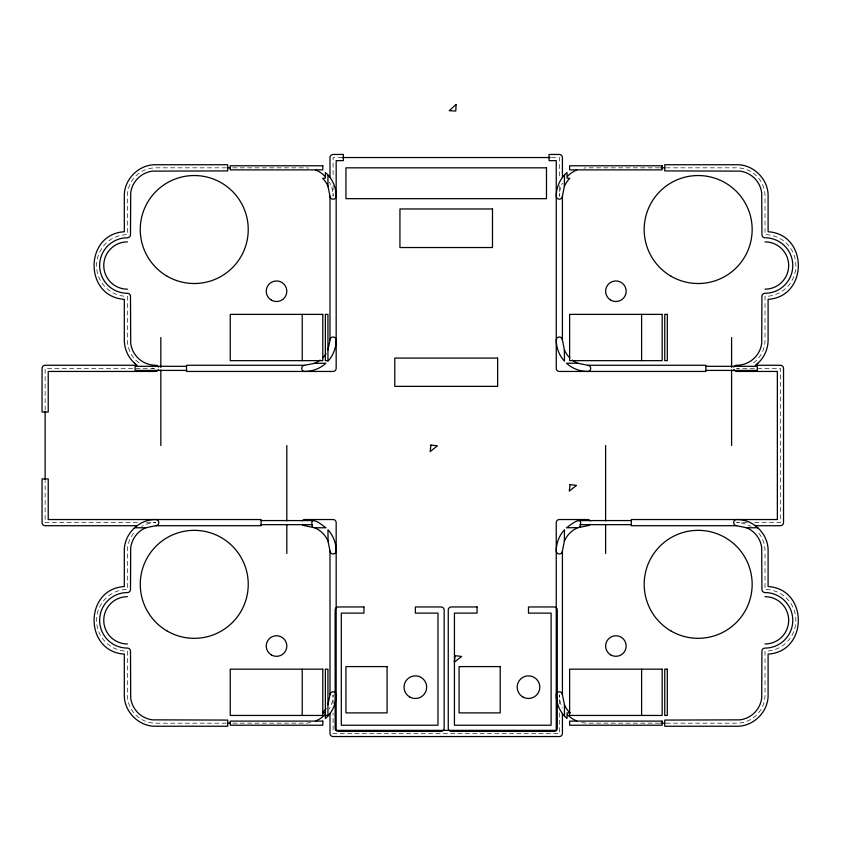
<?xml version="1.0" encoding="UTF-8"?>
<svg xmlns="http://www.w3.org/2000/svg" width="841" height="841" viewBox="0 0 841 841"><rect width="100%" height="100%" fill="white"/><g stroke="black" fill="none" stroke-linecap="round" stroke-linejoin="round"><path stroke-width="0.63" stroke-dasharray="4.21 3.15" d="M342.245 157.54L333.089 157.54L333.089 178.113M551.486 157.54L559.339 157.54L559.339 178.113M226.324 167.832L155.69 167.832A28.279 28.279 0 0 0 127.412 196.111L127.412 234.671A30.854 30.854 0 0 0 96.557 265.525A30.854 30.854 0 0 0 127.412 296.379L127.412 340.09A28.279 28.279 0 0 0 141.551 364.574M232.862 167.832L304.81 167.832A28.279 28.279 0 0 1 308.5 168.074M659.554 167.832L587.617 167.832A28.279 28.279 0 0 0 583.927 168.074M666.104 167.832L736.737 167.832A28.279 28.279 0 0 1 765.016 196.111L765.016 234.671A30.854 30.854 0 0 1 795.87 265.525A30.854 30.854 0 0 1 765.016 296.379L765.016 340.09A28.279 28.279 0 0 1 750.876 364.574M137.482 522.629L45.13 522.629L45.13 480.789M146.586 522.629L155.69 522.629A28.279 28.279 0 0 0 141.551 526.413M747.018 522.629L736.737 522.629A28.279 28.279 0 0 1 750.876 526.413M754.734 522.629L780.437 522.629L780.437 368.369L736.737 368.369A28.279 28.279 0 0 0 740.427 368.127M226.324 723.165L155.69 723.165A28.279 28.279 0 0 1 127.412 694.887L127.412 651.176A30.854 30.854 0 0 1 96.557 620.322A30.854 30.854 0 0 1 127.412 589.467L127.412 550.908A28.279 28.279 0 0 1 135.695 530.913M232.862 723.165L304.81 723.165A28.279 28.279 0 0 0 312.127 722.198M659.554 723.165L587.617 723.165A28.279 28.279 0 0 1 580.301 722.198M666.104 723.165L736.737 723.165A28.279 28.279 0 0 0 765.016 694.887L765.016 651.176A30.854 30.854 0 0 0 795.87 620.322A30.854 30.854 0 0 0 765.016 589.467L765.016 550.908A28.279 28.279 0 0 0 756.732 530.913M559.339 185.829L559.339 196.111A28.279 28.279 0 0 1 562.534 183.054M559.339 703.885L559.339 694.887A28.279 28.279 0 0 0 562.534 707.943M559.339 712.884L559.339 733.447L333.089 733.447L333.089 712.884M333.089 185.829L333.089 196.111A28.279 28.279 0 0 0 329.294 181.971M333.089 703.885L333.089 694.887A28.279 28.279 0 0 1 329.294 709.026M45.13 410.198L45.13 368.369L155.69 368.369A28.279 28.279 0 0 1 152 368.127"/><path stroke-width="1.26" d="M329.998 196.216L329.998 339.985L327.948 349.993M329.998 551.013L329.998 694.782L327.948 704.79M564.343 186.471L562.408 196.31A3.08 3.08 0 0 1 559.233 199.191A3.08 3.08 0 0 1 556.248 196.111C556.269 187.196 560.201 178.271 567.044 172.51L567.044 178.113L569.809 178.303A25.188 25.188 0 0 0 564.343 186.471L564.479 175.012M564.343 541.268L562.408 551.107A3.08 3.08 0 0 1 559.233 553.988A3.08 3.08 0 0 1 556.248 550.908C556.29 543.191 559.17 535.454 564.479 529.809L564.343 541.268A25.188 25.188 0 0 1 577.977 527.633L587.817 525.709A3.08 3.08 0 0 0 590.14 524.395M314.45 363.354L325.898 363.228C320.263 368.526 312.526 371.417 304.81 371.449A3.08 3.08 0 0 1 301.719 368.463A3.08 3.08 0 0 1 304.6 365.288L314.45 363.354A25.188 25.188 0 0 0 320.137 360.074M137.051 525.709L45.13 525.709A3.08 3.08 0 0 1 42.05 522.629L42.05 478.918L48.221 478.918L48.221 519.538L261.099 519.538L261.099 525.709L155.785 525.709L145.777 527.77L134.592 527.77M577.977 527.633L566.519 527.77C570.177 525.152 583.969 513.641 579.901 526.981M342.245 157.54L550.182 157.54M227.627 167.832L230.245 167.832M660.868 167.832L664.789 167.832M327.948 360.652L325.372 360.652L325.372 314.376L327.948 314.376L327.948 361.178C333.246 355.543 336.137 347.806 336.169 340.09A3.08 3.08 0 0 0 333.183 336.999A3.08 3.08 0 0 0 330.008 339.88M134.592 363.228L135.117 363.69M757.825 363.228L757.299 363.69M304.705 365.278L186.544 365.278L186.544 371.449L333.089 371.449A3.08 3.08 0 0 0 336.169 368.369L336.169 160.631L343.37 160.631L343.37 154.46L333.089 154.46A3.08 3.08 0 0 0 329.998 157.54L329.998 177.472M587.817 365.288A3.08 3.08 0 0 1 590.697 368.463A3.08 3.08 0 0 1 587.617 371.449C579.901 371.417 572.164 368.526 566.519 363.228L577.704 363.228L587.817 365.288L705.883 365.278L705.883 371.449L559.339 371.449A3.08 3.08 0 0 1 556.248 368.369L556.248 160.631L549.047 160.631L549.047 154.46L559.339 154.46A3.08 3.08 0 0 1 562.419 157.54L562.419 177.472M186.544 366.308L135.117 366.308L135.117 370.418L186.544 370.418M705.883 366.308L757.299 366.308L757.299 370.418L705.883 370.418M261.099 520.568L312.516 520.568M579.901 520.568L631.318 520.568M261.099 524.679L312.516 524.679M579.901 524.679L631.318 524.679M736.632 525.709L631.318 525.709L631.318 519.538L777.357 519.538L777.357 371.449L736.737 371.449A3.08 3.08 0 0 1 733.867 369.514M755.376 525.709L780.437 525.709A3.08 3.08 0 0 0 783.528 522.629L783.528 368.369A3.08 3.08 0 0 0 780.437 365.278L755.376 365.278C763.302 359.528 768.117 349.867 768.096 340.09L768.096 299.312C808.401 296.884 808.401 234.166 768.096 231.748L768.096 196.111C768.485 179.343 753.494 164.363 736.737 164.741L664.747 164.741L664.747 170.912L740.017 171.133A25.188 25.188 0 0 1 761.704 192.82L761.925 234.671A3.08 3.08 0 0 0 764.911 237.761L766.834 237.824A27.764 27.764 0 0 1 792.779 265.525A27.764 27.764 0 0 1 766.834 293.236L764.911 293.299A3.08 3.08 0 0 0 761.925 296.379L761.704 343.37A25.188 25.188 0 0 1 740.017 365.057L736.527 365.288A3.08 3.08 0 0 0 733.909 367.128M757.825 527.77L746.64 527.77L736.527 525.709A3.08 3.08 0 0 1 733.646 522.524A3.08 3.08 0 0 1 736.737 519.538C753.494 519.16 768.485 534.14 768.096 550.908L768.096 586.545C808.401 588.963 808.401 651.68 768.096 654.109L768.096 694.887C768.485 711.644 753.494 726.635 736.737 726.246L664.747 726.246L664.747 720.075L740.017 719.854A25.188 25.188 0 0 0 761.704 698.167L761.925 651.176A3.08 3.08 0 0 1 764.911 648.096L766.834 648.033A27.764 27.764 0 0 0 792.779 620.322A27.764 27.764 0 0 0 766.834 592.621L764.911 592.558A3.08 3.08 0 0 1 761.925 589.467L761.704 547.617A25.188 25.188 0 0 0 746.377 527.633M322.408 712.884L325.372 712.884M570.019 712.884L567.044 712.884L567.044 718.487C560.201 712.716 556.269 703.801 556.248 694.887A3.08 3.08 0 0 1 559.233 691.796A3.08 3.08 0 0 1 562.408 694.677L564.479 704.79L564.479 715.975M325.372 715.449L327.948 715.449M227.627 723.165L230.245 723.165M660.868 723.165L664.789 723.165M312.516 526.981C308.447 513.641 322.25 525.152 325.898 527.77L314.713 527.77L304.6 525.709A3.08 3.08 0 0 1 302.276 524.395M564.343 349.73L564.479 361.178C559.17 355.543 556.29 347.806 556.248 340.09A3.08 3.08 0 0 1 559.233 336.999A3.08 3.08 0 0 1 562.408 339.88L564.343 349.73A25.188 25.188 0 0 0 569.809 357.898M328.074 186.471A25.188 25.188 0 0 0 322.618 178.303L325.372 178.113L325.372 172.51C332.227 178.271 336.148 187.196 336.169 196.111A3.08 3.08 0 0 1 333.183 199.191A3.08 3.08 0 0 1 330.008 196.31L327.948 186.197L327.948 175.012M328.074 541.268L327.948 529.809C333.246 535.454 336.137 543.191 336.169 550.908A3.08 3.08 0 0 1 333.183 553.988A3.08 3.08 0 0 1 330.008 551.107L328.074 541.268A25.188 25.188 0 0 0 314.45 527.633M731.596 337.514L731.596 367.433M731.596 370.04L731.596 445.499M641.609 314.376L641.609 360.652M641.609 669.173L641.609 715.449M605.615 445.499L605.615 520.957M605.615 524.858L605.615 553.483M562.419 196.216L562.419 339.985M562.419 551.013L562.419 694.782M562.419 713.525L562.419 733.447A3.08 3.08 0 0 1 559.339 736.537L333.089 736.537A3.08 3.08 0 0 1 329.998 733.447L329.998 713.525M327.948 715.975L327.948 669.173L325.372 669.173L325.372 718.487C332.227 712.716 336.148 703.801 336.169 694.887A3.08 3.08 0 0 0 333.183 691.796A3.08 3.08 0 0 0 330.008 694.677M302.234 314.376L302.234 360.652M302.234 669.173L302.234 715.449M286.813 445.499L286.813 520.957M286.813 524.858L286.813 553.483M160.831 337.514L160.831 367.433M160.831 370.04L160.831 445.499M45.13 411.512L45.13 479.486M765.016 241.872A23.653 23.653 0 0 1 788.669 265.525A23.653 23.653 0 0 1 765.016 289.178M577.977 363.354A25.188 25.188 0 0 1 572.279 360.074M127.412 289.178A23.653 23.653 0 0 1 103.758 265.525A23.653 23.653 0 0 1 127.412 241.872M326.056 353.619A25.188 25.188 0 0 1 322.618 357.898M765.016 596.668A23.653 23.653 0 0 1 788.669 620.322A23.653 23.653 0 0 1 765.016 643.975M569.809 712.695A25.188 25.188 0 0 1 564.343 704.527M127.412 643.975A23.653 23.653 0 0 1 103.758 620.322A23.653 23.653 0 0 1 127.412 596.668M155.89 525.709A3.08 3.08 0 0 0 158.77 522.524A3.08 3.08 0 0 0 155.69 519.538C138.923 519.16 123.932 534.14 124.321 550.908L124.321 586.545C84.016 588.963 84.016 651.68 124.321 654.109L124.321 694.887C123.932 711.644 138.923 726.635 155.69 726.246L227.68 726.246L227.68 720.075L152.4 719.854A25.188 25.188 0 0 1 130.712 698.167L130.492 651.176A3.08 3.08 0 0 0 127.506 648.096L125.593 648.033A27.764 27.764 0 0 1 99.637 620.322A27.764 27.764 0 0 1 125.593 592.621L127.506 592.558A3.08 3.08 0 0 0 130.492 589.467L130.712 547.617A25.188 25.188 0 0 1 146.05 527.633M302.224 520.936A3.08 3.08 0 0 1 304.81 519.538L333.089 519.538A3.08 3.08 0 0 1 336.169 522.629L336.169 730.366L556.248 730.366L556.248 522.629A3.08 3.08 0 0 1 559.339 519.538L587.617 519.538A3.08 3.08 0 0 1 590.203 520.936M326.056 708.416A25.188 25.188 0 0 1 322.618 712.695M158.55 369.514A3.08 3.08 0 0 1 155.69 371.449L48.221 371.449L48.221 412.069L42.05 412.069L42.05 368.369A3.08 3.08 0 0 1 45.13 365.278L137.051 365.278C129.125 359.528 124.31 349.867 124.321 340.09L124.321 299.312C84.016 296.884 84.016 234.166 124.321 231.748L124.321 196.111C123.932 179.343 138.923 164.363 155.69 164.741L227.68 164.741L227.68 170.912L152.4 171.133A25.188 25.188 0 0 0 130.712 192.82L130.492 234.671A3.08 3.08 0 0 1 127.506 237.761L125.593 237.824A27.764 27.764 0 0 0 99.637 265.525A27.764 27.764 0 0 0 125.593 293.236L127.506 293.299A3.08 3.08 0 0 1 130.492 296.379L130.712 343.37A25.188 25.188 0 0 0 152.4 365.057L155.89 365.288A3.08 3.08 0 0 1 158.518 367.128M315.627 169.977A28.279 28.279 0 0 1 324.805 176.116M567.622 176.116A28.279 28.279 0 0 1 576.789 169.977M576.789 721.01A28.279 28.279 0 0 1 567.622 714.882M324.805 714.882A28.279 28.279 0 0 1 315.627 721.01M456.106 104.463L455.78 111.012L449.231 110.697L456.106 104.463M430.907 445.057L430.15 451.575L437.415 445.814L430.907 445.057M455.086 655.686L454.329 662.203L461.593 656.443L455.086 655.686M570.019 484.605L569.273 491.123L576.537 485.362L570.019 484.605M322.807 165.772L230.245 165.772L230.245 169.882L322.807 169.882L322.807 165.772M662.172 165.772L569.62 165.772L569.62 169.882L662.172 169.882L662.172 165.772M546.482 167.832L345.945 167.832L345.945 198.676L546.482 198.676L546.482 167.832M492.49 208.967L399.938 208.967L399.938 247.527L492.49 247.527L492.49 208.967M322.807 314.376L230.245 314.376L230.245 360.652L322.807 360.652L322.807 314.376M662.172 314.376L569.62 314.376L569.62 360.652L662.172 360.652L662.172 314.376M667.312 314.376L664.747 314.376L664.747 360.652L667.312 360.652L667.312 314.376M497.63 358.087L394.786 358.087L394.786 386.366L497.63 386.366L497.63 358.087M363.943 606.96L338.229 606.96A3.08 3.08 0 0 0 335.139 610.04L335.139 728.306A3.08 3.08 0 0 0 338.229 731.397L441.073 731.397A3.08 3.08 0 0 0 444.153 728.306L444.153 610.04A3.08 3.08 0 0 0 441.073 606.96L415.359 606.96L415.359 613.121L437.982 613.121L437.982 725.226L341.309 725.226L341.309 613.121L363.943 613.121L363.943 606.96M477.068 606.96L451.354 606.96A3.08 3.08 0 0 0 448.264 610.04L448.264 728.306A3.08 3.08 0 0 0 451.354 731.397L554.187 731.397A3.08 3.08 0 0 0 557.278 728.306L557.278 610.04A3.08 3.08 0 0 0 554.187 606.96L528.484 606.96L528.484 613.121L551.107 613.121L551.107 725.226L454.434 725.226L454.434 613.121L477.068 613.121L477.068 606.96M387.081 666.598L345.945 666.598L345.945 712.884L387.081 712.884L387.081 666.598M500.206 666.598L459.07 666.598L459.07 712.884L500.206 712.884L500.206 666.598M322.807 669.173L230.245 669.173L230.245 715.449L322.807 715.449L322.807 669.173M662.172 669.173L569.62 669.173L569.62 715.449L662.172 715.449L662.172 669.173M667.312 669.173L664.747 669.173L664.747 715.449L667.312 715.449L667.312 669.173M322.807 721.105L230.245 721.105L230.245 725.226L322.807 725.226L322.807 721.105M662.172 721.105L569.62 721.105L569.62 725.226L662.172 725.226L662.172 721.105M522.829 696.968A11.311 11.311 0 0 0 539.796 687.171A11.311 11.311 0 0 0 522.829 677.373A11.311 11.311 0 0 0 522.829 696.968M409.704 696.968A11.311 11.311 0 0 0 426.671 687.171A11.311 11.311 0 0 0 409.704 677.373A11.311 11.311 0 0 0 409.704 696.968M610.755 300.142A10.281 10.281 0 0 0 626.177 291.238A10.281 10.281 0 0 0 610.755 282.334A10.281 10.281 0 0 0 610.755 300.142M671.171 276.29A53.992 53.992 0 0 0 752.159 229.53A53.992 53.992 0 0 0 671.171 182.77A53.992 53.992 0 0 0 671.171 276.29M271.38 300.142A10.281 10.281 0 0 0 286.813 291.238A10.281 10.281 0 0 0 271.38 282.334A10.281 10.281 0 0 0 271.38 300.142M167.254 276.29A53.992 53.992 0 0 0 248.242 229.53A53.992 53.992 0 0 0 167.254 182.77A53.992 53.992 0 0 0 167.254 276.29M610.755 654.939A10.281 10.281 0 0 0 626.177 646.035A10.281 10.281 0 0 0 610.755 637.131A10.281 10.281 0 0 0 610.755 654.939M671.171 631.086A53.992 53.992 0 0 0 752.159 584.327A53.992 53.992 0 0 0 671.171 537.578A53.992 53.992 0 0 0 671.171 631.086M271.38 654.939A10.281 10.281 0 0 0 286.813 646.035A10.281 10.281 0 0 0 271.38 637.131A10.281 10.281 0 0 0 271.38 654.939M167.254 631.086A53.992 53.992 0 0 0 248.242 584.327A53.992 53.992 0 0 0 167.254 537.578A53.992 53.992 0 0 0 167.254 631.086"/></g></svg>
